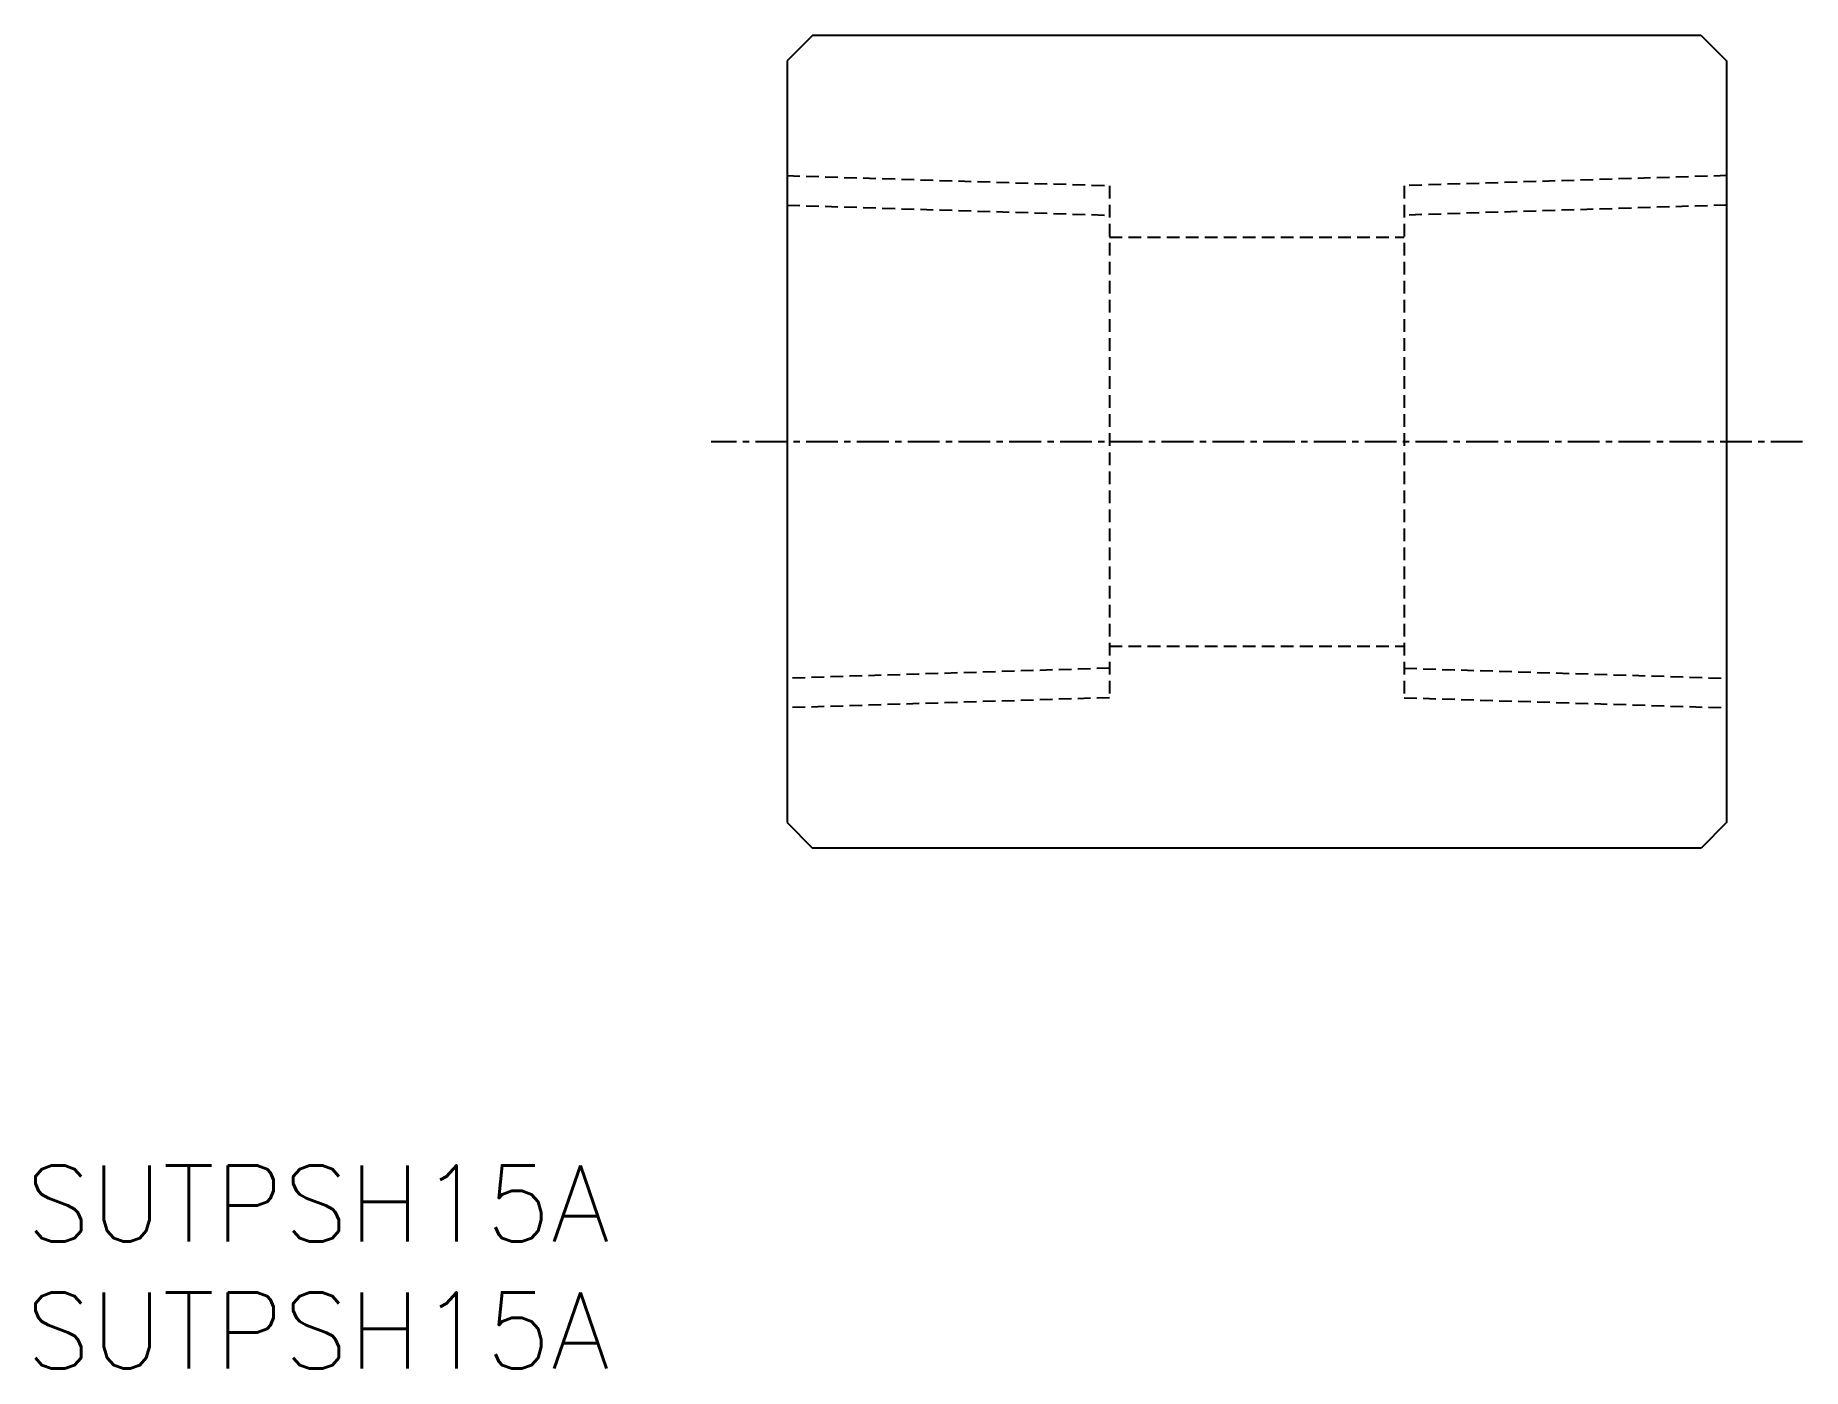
# Model space of a CAD drawing. Extents: x 0.4 to 70, y 0 to 52.5.
import ezdxf

# ---------------------------------------------------------------- set-up
doc = ezdxf.new("R2010")
doc.units = 0
doc.linetypes.add('CENTER', pattern=[2, 1.25, -0.25, 0.25, -0.25])
doc.linetypes.add('DASHED', pattern=[0.75, 0.5, -0.25])
doc.layers.get('0').update_dxf_attribs({"linetype": 'CONTINUOUS'})
doc.layers.add('CENTER', color=1, linetype='CENTER')
doc.styles.get("Standard").update_dxf_attribs({"font": 'txt.shx'})

# ---------------------------------------------------------------- blocks, each defined once
blk = doc.blocks.new('*U2')
at = {"color": 7, "linetype": 'CONTINUOUS'}
blk.add_text('SUTPSH15A', height=3, dxfattribs=at).set_placement((0, 0))
blk = doc.blocks.new('*U3')
at = {"color": 7, "linetype": 'CONTINUOUS'}
blk.add_text('SUTPSH15A', height=3, dxfattribs=at).set_placement((0, 5))

msp = doc.modelspace()

# ---------------------------------------------------------------- linework, layer by layer
at = {"color": 7, "linetype": 'CONTINUOUS'}
for p, q in [((31, 52.5), (30, 51.5)), ((66, 52.5), (31, 52.5)), ((66, 52.5), (67, 51.5)), ((30, 51.5), (30, 21.5)), ((67, 51.5), (67, 21.5)), ((30, 21.5), (31, 20.5)), ((67, 21.5), (66, 20.5)), ((66, 20.5), (31, 20.5))]:
    msp.add_line(p, q, dxfattribs=at)
at = {"color": 3, "linetype": 'DASHED'}
for p, q in [((30, 46.9775), (42.7, 46.580625)), ((67, 46.9775), (54.3, 46.580625)), ((42.7, 46.580625), (42.7, 26.419375)), ((54.3, 46.580625), (54.3, 26.419375)), ((30, 45.8155), (42.7, 45.418625)), ((67, 45.8155), (54.3, 45.418625)), ((42.7, 44.55), (54.3, 44.55)), ((42.7, 28.45), (54.3, 28.45)), ((42.7, 27.581375), (30, 27.1845)), ((54.3, 27.581375), (67, 27.1845)), ((42.7, 26.419375), (30, 26.0225)), ((54.3, 26.419375), (67, 26.0225))]:
    msp.add_line(p, q, dxfattribs=at)
at = {"layer": 'CENTER', "color": 1, "linetype": 'CENTER'}
msp.add_line((70, 36.5), (27, 36.5), dxfattribs=at)

# ---------------------------------------------------------------- block references
at = {"color": 7, "linetype": 'CONTINUOUS'}
for name in ['*U3', '*U2']:
    msp.add_blockref(name, (0, 0), dxfattribs=at)

doc.saveas('drawing.dxf')
